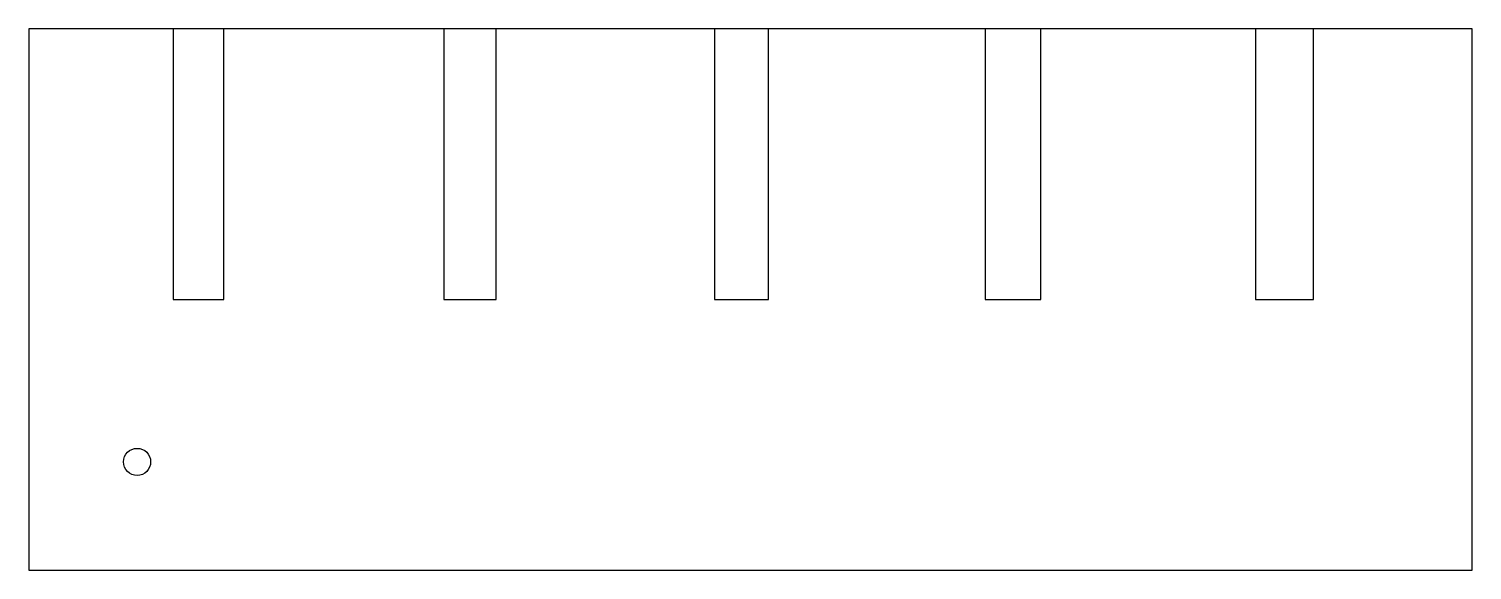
# Model space of a CAD drawing. Header units: millimetres. Extents: x 0 to 80, y 0 to 30.
import ezdxf

# ---------------------------------------------------------------- set-up
doc = ezdxf.new("R2010")
doc.units = ezdxf.units.MM
doc.layers.add('CUT', color=1, linetype='Continuous')

msp = doc.modelspace()

# ---------------------------------------------------------------- linework, layer by layer
at = {"layer": 'CUT'}
for points in [[(0, 0), (80, 0), (80, 30), (0, 30)], [(8, 15), (10.8, 15), (10.8, 30), (8, 30)], [(23, 15), (25.9, 15), (25.9, 30), (23, 30)], [(38, 15), (41, 15), (41, 30), (38, 30)], [(53, 15), (56.1, 15), (56.1, 30), (53, 30)], [(68, 15), (71.2, 15), (71.2, 30), (68, 30)]]:
    msp.add_lwpolyline(points, close=True, dxfattribs=at)
msp.add_circle((6, 6), 0.75, dxfattribs=at)

doc.saveas('drawing.dxf')
